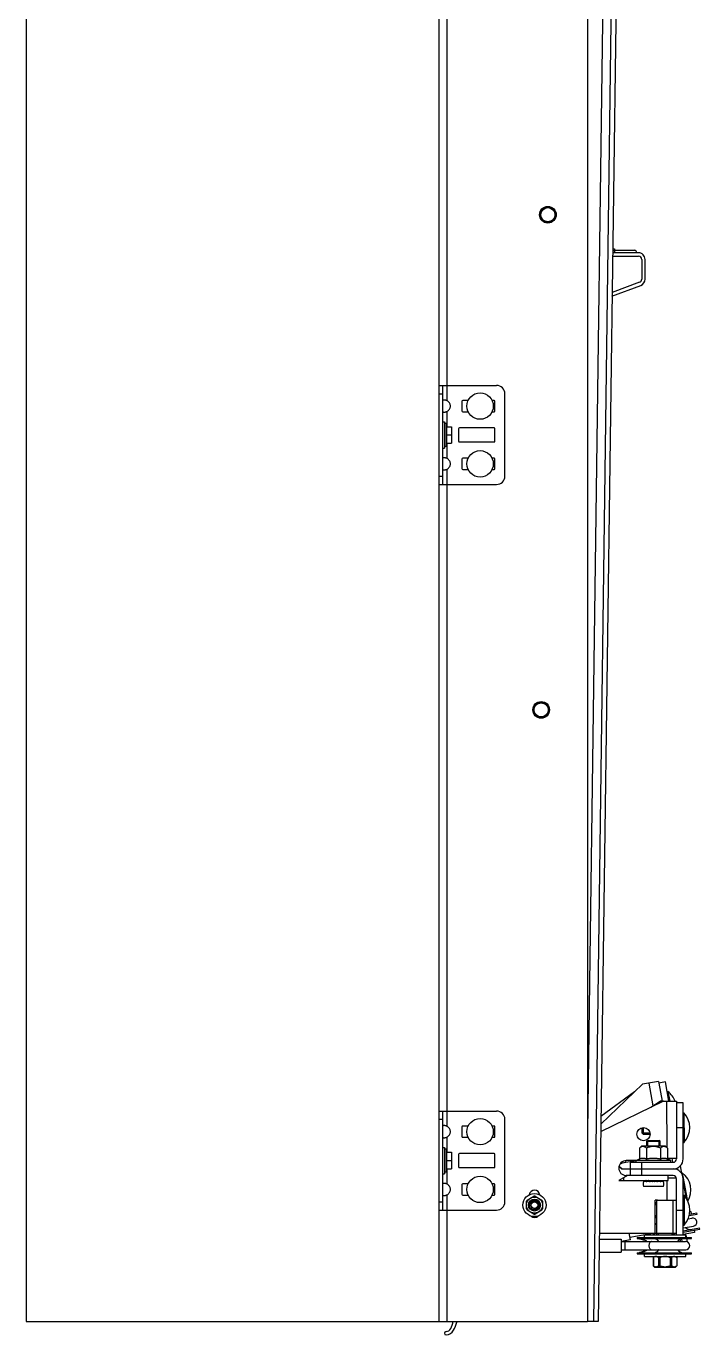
# Model space of a CAD drawing. Header units: millimetres. Extents: x 21899 to 38731, y -5425 to 3612.
# Drawn here: x 34948 to 35356, y -5415 to -4622 of the extents above; entities that cross this region are included whole.
import ezdxf

# ---------------------------------------------------------------- set-up
doc = ezdxf.new("R2010")
doc.units = ezdxf.units.MM

msp = doc.modelspace()

# ---------------------------------------------------------------- linework, layer by layer
at = {"color": 7, "linetype": 'Continuous'}
for p, q in [((35198.2, -2470.56), (35198.2, -5406.72)), ((34948.2, -2828.14), (34948.2, -5406.72)), ((35198.2, -2828.14), (35198.2, -5406.72)), ((35323.7, -3261.92), (35294.7, -5406.72)), ((35288.2, -3299.72), (35288.2, -5406.72)), ((35304.65, -4756.78), (35304.65, -4757.98)), ((35303.42, -4761.28), (35319.15, -4761.28)), ((35319.15, -4759.28), (35303.45, -4759.28)), ((35303.47, -4757.98), (35304.65, -4757.98)), ((35304.65, -4758.08), (35303.47, -4758.08)), ((35304.65, -4757.78), (35316.65, -4757.78)), ((35304.65, -4758.08), (35304.65, -4759.28)), ((35321.15, -4763.28), (35321.15, -4775.28)), ((35323.15, -4775.27), (35323.15, -4763.27)), ((35303.1, -4785.5), (35320.54, -4779.03)), ((35319.85, -4777.15), (35303.13, -4783.36)), ((35198.2, -4839.64), (35233.2, -4839.64)), ((35200.7, -4899.64), (35200.7, -4839.64)), ((35212.2, -4849.24), (35212.2, -4855.04)), ((35215.97, -4848.74), (35212.7, -4848.74)), ((35231.7, -4848.74), (35230.44, -4848.74)), ((35232.2, -4855.04), (35232.2, -4849.24)), ((35238.2, -4894.64), (35238.2, -4844.64)), ((35212.7, -4855.54), (35215.97, -4855.54)), ((35230.44, -4855.54), (35231.7, -4855.54)), ((35200.7, -4861.64), (35201.7, -4861.64)), ((35201.7, -4861.64), (35201.7, -4877.64)), ((35201.8, -4866.64), (35201.7, -4866.64)), ((35202.8, -4862.64), (35201.8, -4862.64)), ((35201.8, -4876.64), (35201.8, -4862.64)), ((35203.09, -4864.64), (35202.8, -4862.64)), ((35202.8, -4876.64), (35202.8, -4862.64)), ((35202.98, -4864.64), (35205.8, -4864.64)), ((35205.8, -4864.64), (35205.8, -4874.64)), ((35210.2, -4865.89), (35210.2, -4873.39)), ((35231.7, -4865.39), (35210.7, -4865.39)), ((35232.2, -4873.39), (35232.2, -4865.89)), ((35201.8, -4872.64), (35201.7, -4872.64)), ((35203.09, -4874.64), (35202.8, -4876.64)), ((35202.98, -4869.64), (35205.8, -4869.64)), ((35202.98, -4874.64), (35205.8, -4874.64)), ((35210.7, -4873.89), (35231.7, -4873.89)), ((35200.7, -4877.64), (35201.7, -4877.64)), ((35202.8, -4876.64), (35201.8, -4876.64)), ((35212.2, -4884.24), (35212.2, -4890.04)), ((35215.97, -4883.74), (35212.7, -4883.74)), ((35212.7, -4890.54), (35215.97, -4890.54)), ((35231.7, -4883.74), (35230.44, -4883.74)), ((35230.44, -4890.54), (35231.7, -4890.54)), ((35232.2, -4890.04), (35232.2, -4884.24)), ((35198.2, -4899.64), (35233.2, -4899.64)), ((35335.49, -5261.56), (35331.56, -5262.26)), ((35331.56, -5262.26), (35333.5, -5273.27)), ((35337.56, -5273.27), (35335.49, -5261.56)), ((35316.75, -5267.59), (35296.38, -5282.43)), ((35336.54, -5267.47), (35337.03, -5267.39)), ((35337.03, -5267.39), (35338.07, -5273.27)), ((35198.2, -5279.22), (35233.2, -5279.22)), ((35200.7, -5339.22), (35200.7, -5279.22)), ((35326.72, -5276.95), (35332.23, -5273.27)), ((35334.23, -5273.27), (35332.23, -5273.27)), ((35346.23, -5274.27), (35342.23, -5274.27)), ((35346.24, -5308.27), (35346.23, -5274.27)), ((35238.2, -5334.22), (35238.2, -5284.22)), ((35346.23, -5280.27), (35346.73, -5280.27)), ((35346.73, -5280.27), (35346.74, -5298.27)), ((35212.2, -5288.82), (35212.2, -5294.62)), ((35215.97, -5288.32), (35212.7, -5288.32)), ((35212.7, -5295.12), (35215.97, -5295.12)), ((35231.7, -5288.32), (35230.44, -5288.32)), ((35230.44, -5295.12), (35231.7, -5295.12)), ((35232.2, -5294.62), (35232.2, -5288.82)), ((35321.23, -5289.41), (35321.24, -5292.48)), ((35321.24, -5292.48), (35322.04, -5293.27)), ((35322.03, -5289.3), (35322.04, -5293.27)), ((35322.04, -5293.27), (35326.24, -5293.27)), ((35342.23, -5289.27), (35346.23, -5289.27)), ((35342.23, -5289.27), (35342.24, -5308.27)), ((35200.7, -5301.22), (35201.7, -5301.22)), ((35201.7, -5301.22), (35201.7, -5317.22)), ((35202.8, -5302.22), (35201.8, -5302.22)), ((35201.8, -5316.22), (35201.8, -5302.22)), ((35203.09, -5304.22), (35202.8, -5302.22)), ((35202.8, -5316.22), (35202.8, -5302.22)), ((35321.24, -5300.28), (35319.74, -5301.78)), ((35319.74, -5301.78), (35319.74, -5308.25)), ((35321.24, -5300.28), (35335.24, -5300.27)), ((35323.99, -5301.77), (35323.99, -5308.25)), ((35324.24, -5297.47), (35324.74, -5296.97)), ((35324.24, -5297.47), (35332.24, -5297.47)), ((35324.24, -5300.27), (35324.24, -5297.47)), ((35324.74, -5296.97), (35331.74, -5296.97)), ((35332.24, -5297.47), (35331.74, -5296.97)), ((35332.24, -5300.27), (35332.24, -5297.47)), ((35332.49, -5301.77), (35332.49, -5308.25)), ((35335.24, -5300.27), (35336.74, -5301.77)), ((35336.74, -5301.77), (35336.74, -5308.25)), ((35346.24, -5298.27), (35346.74, -5298.27)), ((35201.8, -5306.22), (35201.7, -5306.22)), ((35202.98, -5304.22), (35205.8, -5304.22)), ((35202.98, -5309.22), (35205.8, -5309.22)), ((35205.8, -5304.22), (35205.8, -5314.22)), ((35210.2, -5305.47), (35210.2, -5312.97)), ((35231.7, -5304.97), (35210.7, -5304.97)), ((35232.2, -5312.97), (35232.2, -5305.47)), ((35308.44, -5310.77), (35311.59, -5310.21)), ((35311.63, -5310.46), (35311.43, -5309.31)), ((35314.24, -5310.28), (35340.24, -5310.27)), ((35314.24, -5318.28), (35314.24, -5310.28)), ((35317.74, -5309.28), (35319.74, -5308.25)), ((35338.74, -5309.27), (35317.74, -5309.28)), ((35317.74, -5310.28), (35317.74, -5309.28)), ((35321.24, -5318.28), (35321.24, -5310.28)), ((35338.74, -5309.27), (35336.74, -5308.25)), ((35338.74, -5310.27), (35338.74, -5309.27)), ((35340.03, -5310.27), (35339.59, -5307.77)), ((35200.7, -5317.22), (35201.7, -5317.22)), ((35201.8, -5312.22), (35201.7, -5312.22)), ((35202.8, -5316.22), (35201.8, -5316.22)), ((35203.09, -5314.22), (35202.8, -5316.22)), ((35202.98, -5314.22), (35205.8, -5314.22)), ((35210.7, -5313.47), (35231.7, -5313.47)), ((35312.44, -5318.28), (35307.24, -5321.28)), ((35307.39, -5312.74), (35308.91, -5314.28)), ((35308.91, -5314.28), (35340.24, -5314.27)), ((35310.24, -5321.28), (35310.24, -5319.54)), ((35340.24, -5318.27), (35312.44, -5318.28)), ((35337.24, -5321.27), (35337.24, -5318.27)), ((35341.71, -5319.77), (35341.53, -5318.76)), ((35344.49, -5312.51), (35345.29, -5317.05)), ((35345.23, -5316.71), (35345.72, -5316.62)), ((35345.72, -5316.62), (35348.58, -5332.85)), ((35212.2, -5323.82), (35212.2, -5329.62)), ((35215.97, -5323.32), (35212.7, -5323.32)), ((35231.7, -5323.32), (35230.44, -5323.32)), ((35232.2, -5329.62), (35232.2, -5323.82)), ((35307.24, -5321.28), (35337.24, -5321.27)), ((35334.31, -5321.97), (35322.17, -5321.97)), ((35334.31, -5324.97), (35322.17, -5324.97)), ((35323.65, -5321.27), (35322.65, -5321.77)), ((35323.82, -5321.27), (35322.86, -5321.77)), ((35324.93, -5321.27), (35324.21, -5321.77)), ((35325.67, -5321.27), (35325.11, -5321.77)), ((35327.76, -5321.27), (35327.65, -5321.77)), ((35328.72, -5321.27), (35328.83, -5321.77)), ((35330.81, -5321.27), (35331.37, -5321.77)), ((35331.55, -5321.27), (35332.27, -5321.77)), ((35332.66, -5321.27), (35333.62, -5321.77)), ((35332.83, -5321.27), (35333.83, -5321.77)), ((35342.24, -5339.27), (35342.24, -5320.27)), ((35346.25, -5354.27), (35346.24, -5320.27)), ((35346.24, -5322.45), (35347.87, -5331.71)), ((35212.7, -5330.12), (35215.97, -5330.12)), ((35230.44, -5330.12), (35231.7, -5330.12)), ((35251.24, -5338.56), (35251.24, -5333.82)), ((35251.64, -5333.13), (35255.74, -5330.76)), ((35256.55, -5330.76), (35260.65, -5333.13)), ((35261.06, -5333.82), (35261.06, -5338.56)), ((35329.74, -5335.02), (35330.24, -5335.02)), ((35330.25, -5354.27), (35330.24, -5333.27)), ((35330.67, -5333.27), (35340.21, -5333.27)), ((35340.25, -5354.27), (35340.24, -5333.27)), ((35346.24, -5330.27), (35346.74, -5330.27)), ((35346.74, -5330.27), (35346.74, -5348.27)), ((35198.2, -5339.22), (35233.2, -5339.22)), ((35255.74, -5341.63), (35251.64, -5339.26)), ((35260.65, -5339.26), (35256.55, -5341.63)), ((35329.74, -5343.52), (35330.24, -5343.52)), ((35342.24, -5339.27), (35346.24, -5339.27)), ((35349.83, -5342.55), (35354.72, -5341.69)), ((35349.98, -5341.77), (35354.59, -5340.95)), ((35350.88, -5340.09), (35350.19, -5340.21)), ((35350.88, -5340.09), (35351.14, -5341.56)), ((35354.72, -5341.69), (35354.59, -5340.95)), ((35329.24, -5347.27), (35329.74, -5347.77)), ((35329.74, -5347.77), (35330.24, -5347.77)), ((35346.24, -5348.27), (35346.74, -5348.27)), ((35346.24, -5350.04), (35352.44, -5348.95)), ((35346.24, -5351.82), (35356.2, -5350.06)), ((35346.25, -5352.58), (35356.33, -5350.8)), ((35349.18, -5344.45), (35351.57, -5344.03)), ((35352.88, -5351.41), (35353.14, -5352.89)), ((35356.33, -5350.8), (35356.2, -5350.06)), ((35295.37, -5356.78), (35308.71, -5356.78)), ((35308.71, -5356.78), (35308.71, -5364.78)), ((35314.27, -5357.21), (35308.71, -5358.19)), ((35308.71, -5358.28), (35347.74, -5358.27)), ((35314.27, -5357.21), (35313.58, -5353.28)), ((35314.01, -5355.73), (35327.93, -5353.27)), ((35318.34, -5355.78), (35351.25, -5355.77)), ((35318.34, -5355.78), (35318.34, -5356.53)), ((35318.34, -5356.53), (35351.25, -5356.52)), ((35322.75, -5354.27), (35347.75, -5354.27)), ((35322.75, -5355.77), (35322.75, -5354.27)), ((35329.25, -5353.27), (35342.25, -5353.27)), ((35340.25, -5353.64), (35342.25, -5353.29)), ((35342.25, -5354.27), (35342.25, -5353.27)), ((35344.3, -5357), (35344.53, -5358.27)), ((35345.17, -5356.66), (35345.45, -5358.27)), ((35353.14, -5352.89), (35346.25, -5354.1)), ((35347.07, -5353.96), (35347.52, -5354.27)), ((35347.75, -5355.77), (35347.75, -5354.27)), ((35347.75, -5354.43), (35347.95, -5354.57)), ((35347.93, -5354.58), (35347.95, -5354.57)), ((35347.93, -5354.58), (35348.14, -5355.77)), ((35347.95, -5354.57), (35348.16, -5355.77)), ((35348.27, -5356.52), (35348.61, -5358.45)), ((35348.29, -5356.52), (35348.63, -5358.45)), ((35351.25, -5356.52), (35351.25, -5355.77)), ((35295.26, -5364.78), (35308.71, -5364.78)), ((35308.71, -5363.28), (35347.74, -5363.27)), ((35318.34, -5365.03), (35351.25, -5365.02)), ((35318.34, -5365.03), (35318.34, -5365.78)), ((35318.34, -5365.78), (35351.25, -5365.77)), ((35322.75, -5367.27), (35322.75, -5365.77)), ((35322.75, -5367.27), (35347.75, -5367.27)), ((35328.91, -5367.27), (35328.15, -5368.03)), ((35341.59, -5367.27), (35342.35, -5368.03)), ((35347.75, -5367.27), (35347.75, -5365.77)), ((35351.25, -5365.77), (35351.25, -5365.02)), ((35328.15, -5368.03), (35328.17, -5368.03)), ((35328.15, -5368.03), (35328.15, -5373.01)), ((35328.15, -5373.01), (35328.91, -5373.77)), ((35328.15, -5373.01), (35328.17, -5373.01)), ((35328.17, -5368.03), (35328.17, -5373.01)), ((35328.91, -5373.77), (35341.59, -5373.77)), ((35331.25, -5368.03), (35332.16, -5368.03)), ((35331.25, -5368.03), (35331.25, -5373.01)), ((35331.25, -5373.01), (35332.16, -5373.01)), ((35332.16, -5368.03), (35332.16, -5373.01)), ((35338.33, -5368.03), (35339.24, -5368.03)), ((35338.33, -5368.03), (35338.33, -5373.01)), ((35338.33, -5373.01), (35339.24, -5373.01)), ((35339.24, -5368.03), (35339.24, -5373.01)), ((35342.35, -5373.01), (35341.59, -5373.77)), ((35342.33, -5368.03), (35342.35, -5368.03)), ((35342.33, -5368.03), (35342.33, -5373.01)), ((35342.33, -5373.01), (35342.35, -5373.01)), ((35342.35, -5368.03), (35342.35, -5373.01)), ((34948.2, -5406.72), (35288.2, -5406.72)), ((34948.2, -5406.72), (35288.2, -5406.72)), ((35294.7, -5406.72), (35288.2, -5406.63))]:
    msp.add_line(p, q, dxfattribs=at)
at = {"color": 9, "linetype": 'Continuous'}
for p, q in [((35315.64, -3261.81), (35288.2, -5291.19)), ((35320.84, -3261.88), (35291.84, -5406.68)), ((35203.2, -4848.84), (35203.2, -4450.85)), ((35198.2, -4844.64), (35200.7, -4844.64)), ((35203.2, -4864.64), (35203.2, -4855.44)), ((35203.2, -4883.84), (35203.2, -4874.64)), ((35203.2, -5288.42), (35203.2, -4890.44)), ((35198.2, -4894.64), (35200.7, -4894.64)), ((35325.47, -5262.32), (35327.91, -5276.15)), ((35336.23, -5273.27), (35336.24, -5301.27)), ((35198.2, -5284.22), (35200.7, -5284.22)), ((35203.2, -5304.22), (35203.2, -5295.02)), ((35203.2, -5323.42), (35203.2, -5314.22)), ((35324.21, -5321.77), (35322.86, -5321.77)), ((35324.21, -5321.27), (35324.21, -5321.77)), ((35324.45, -5321.27), (35324.45, -5321.61)), ((35327.65, -5321.77), (35325.11, -5321.77)), ((35325.89, -5321.27), (35325.89, -5321.77)), ((35326.16, -5321.27), (35326.16, -5321.77)), ((35327.63, -5321.27), (35327.63, -5321.77)), ((35331.37, -5321.77), (35328.83, -5321.77)), ((35328.85, -5321.27), (35328.85, -5321.77)), ((35330.32, -5321.27), (35330.32, -5321.77)), ((35330.59, -5321.27), (35330.59, -5321.77)), ((35332.03, -5321.27), (35332.03, -5321.61)), ((35332.27, -5321.27), (35332.27, -5321.77)), ((35333.62, -5321.77), (35332.27, -5321.77)), ((35336.24, -5321.27), (35336.24, -5333.27)), ((35198.2, -5334.22), (35200.7, -5334.22)), ((35203.2, -5406.72), (35203.2, -5330.02)), ((35310.87, -5358.28), (35310.87, -5363.28)), ((35320.19, -5355.78), (35320.19, -5356.53)), ((35326.66, -5355.77), (35326.66, -5356.52)), ((35320.19, -5365.03), (35320.19, -5365.78)), ((35326.66, -5365.02), (35326.66, -5365.77))]:
    msp.add_line(p, q, dxfattribs=at)
at = {"color": 3, "linetype": 'Continuous'}
for p, q in [((35303.48, -4756.78), (35304.65, -4756.78)), ((35296.31, -5287.11), (35321.53, -5263.01)), ((35331.38, -5261.27), (35321.53, -5263.01)), ((35331.38, -5261.27), (35331.56, -5262.26)), ((35334.23, -5273.27), (35296.25, -5291.86)), ((35334.23, -5273.27), (35342.23, -5273.27)), ((35342.23, -5273.27), (35342.23, -5289.27)), ((35317.76, -5309.37), (35309.17, -5310.89)), ((35317.74, -5309.28), (35311.74, -5309.28)), ((35336.74, -5307.77), (35342.24, -5307.77)), ((35307.45, -5312.52), (35309.24, -5314.28)), ((35312.44, -5318.28), (35311.74, -5318.28)), ((35337.24, -5319.77), (35342.17, -5319.77)), ((35330.67, -5333.27), (35329.24, -5333.27)), ((35329.25, -5353.27), (35329.24, -5333.27)), ((35340.21, -5333.27), (35342.24, -5333.27)), ((35342.25, -5353.27), (35342.24, -5339.27)), ((35295.42, -5353.28), (35329.25, -5353.27))]:
    msp.add_line(p, q, dxfattribs=at)
at = {"color": 2, "linetype": 'Continuous'}
for p, q in [((35321.24, -5292.48), (35326.13, -5292.47)), ((35324.74, -5300.27), (35324.74, -5296.97)), ((35331.74, -5300.27), (35331.74, -5296.97)), ((35331.12, -5353.27), (35331.12, -5354.27)), ((35339.37, -5353.27), (35339.37, -5354.27))]:
    msp.add_line(p, q, dxfattribs=at)
at = {"color": 7, "linetype": 'Continuous'}
for centre, radius in [((35264.26, -4736.19), 5.04), ((35264.26, -4736.19), 4.48), ((35223.2, -4852.14), 8), ((35223.2, -4887.14), 8), ((35260.2, -5036.19), 5.04), ((35260.2, -5036.19), 4.48), ((35223.2, -5291.72), 8), ((35223.2, -5326.72), 8), ((35256.15, -5336.19), 7), ((35256.15, -5336.19), 4.88), ((35256.15, -5336.19), 3.6), ((35256.15, -5336.19), 3), ((35256.15, -5336.19), 2)]:
    msp.add_circle(centre, radius, dxfattribs=at)
at = {"color": 9, "linetype": 'Continuous'}
for centre, radius in [((35264.26, -4736.19), 5), ((35264.26, -4736.19), 4.28), ((35260.2, -5036.19), 5), ((35260.2, -5036.19), 4.28)]:
    msp.add_circle(centre, radius, dxfattribs=at)
at = {"color": 3, "linetype": 'Continuous'}
msp.add_circle((35322.24, -5293.27), 4, dxfattribs=at)
at = {"color": 7, "linetype": 'Continuous'}
for centre, radius, start, end in [((35316.65, -4759.28), 1.5, 0.00922, 90.00922), ((35319.15, -4763.28), 4, 0.00922, 90.00922), ((35319.15, -4763.28), 2, 0.00922, 90.00922), ((35319.15, -4775.28), 2, 290.35803, 0.00922), ((35319.15, -4775.28), 4, 290.35803, 0.00922), ((35233.2, -4844.64), 5, 0, 90), ((35212.7, -4849.24), 0.5, 90, 180), ((35231.7, -4849.24), 0.5, 0, 90), ((35212.7, -4855.04), 0.5, 180, 270), ((35231.7, -4855.04), 0.5, 270, 0), ((35210.7, -4865.89), 0.5, 90, 180), ((35231.7, -4865.89), 0.5, 0, 90), ((35210.7, -4873.39), 0.5, 180, 270), ((35231.7, -4873.39), 0.5, 270, 0), ((35212.7, -4884.24), 0.5, 90, 180), ((35212.7, -4890.04), 0.5, 180, 270), ((35231.7, -4884.24), 0.5, 0, 90), ((35231.7, -4890.04), 0.5, 270, 0), ((35233.2, -4894.64), 5, 270, 0), ((35328.92, -5277.96), 13.32, 20.62626, 52.51023), ((35233.2, -5284.22), 5, 0, 90), ((35336.91, -5289.27), 13.32, 317.50821, 42.51023), ((35212.7, -5288.82), 0.5, 90, 180), ((35212.7, -5294.62), 0.5, 180, 270), ((35231.7, -5288.82), 0.5, 0, 90), ((35231.7, -5294.62), 0.5, 270, 0), ((35210.7, -5305.47), 0.5, 90, 180), ((35231.7, -5305.47), 0.5, 0, 90), ((35340.24, -5308.27), 2, 270.00922, 0.00922), ((35340.24, -5308.27), 6, 270.00922, 0.00922), ((35210.7, -5312.97), 0.5, 180, 270), ((35231.7, -5312.97), 0.5, 270, 0), ((35340.24, -5320.27), 6, 0.00922, 90.00922), ((35340.24, -5320.27), 2, 0.00922, 90.00922), ((35337.61, -5327.19), 13.32, 329.66466, 52.51023), ((35212.7, -5323.82), 0.5, 90, 180), ((35231.7, -5323.82), 0.5, 0, 90), ((35256.2, -5330.47), 3.25, 8.68172, 170.1939), ((35328.24, -5323.47), 6.25, 166.12268, 193.89576), ((35328.24, -5323.47), 6.25, 346.12268, 13.89576), ((35212.7, -5329.62), 0.5, 180, 270), ((35231.7, -5329.62), 0.5, 270, 0), ((35233.2, -5334.22), 5, 270, 0), ((35256.15, -5336.19), 5.45, 145.7542, 154.2458), ((35256.15, -5336.19), 5.45, 85.7542, 94.2458), ((35256.15, -5336.19), 5.45, 25.7542, 34.2458), ((35336.92, -5339.27), 13.32, 317.50821, 42.51023), ((35256.15, -5336.19), 5.45, 205.7542, 214.2458), ((35256.2, -5340.47), 3.25, 228.57643, 313.30523), ((35256.15, -5336.19), 5.45, 265.7542, 274.2458), ((35256.15, -5336.19), 5.45, 325.7542, 334.2458), ((35350.54, -5346.75), 4.25, 226.04217, 280.00922), ((35352.01, -5346.49), 2.5, 280.00922, 100.00922), ((35346.25, -5360.77), 4.25, 90.00922, 143.97627), ((35347.75, -5360.77), 2.5, 270.00922, 90.00922), ((35346.25, -5360.77), 4.25, 216.04217, 270.00922), ((35168.65, -5395.21), 40, 336.77776, 343.2495), ((35202.65, -5413.79), 1, 90.00922, 270.00922), ((35202.65, -5409.79), 3, 270.00922, 336.77776), ((35202.65, -5409.79), 5, 270.00922, 333.12117), ((35169.65, -5393.07), 42, 333.12117, 340.38984)]:
    msp.add_arc(centre, radius, start, end, dxfattribs=at)
at = {"color": 3, "linetype": 'Continuous'}
for centre, start, end in [((35311.74, -5313.78), 90.00922, 270.00922), ((35308.39, -5306.46), 268.71385, 280.00922)]:
    msp.add_arc(centre, 4.5, start, end, dxfattribs=at)
at = {"color": 2, "linetype": 'Continuous'}
msp.add_arc((35256.15, -5336.19), 2.4, 255, 195, dxfattribs=at)
at = {"color": 7, "linetype": 'Continuous'}
for points, start_tangent, end_tangent in [([(35200.7, -4848.84), (35200.75, -4848.58), (35200.88, -4848.41), (35201.11, -4848.32), (35201.43, -4848.29), (35201.83, -4848.32), (35202.27, -4848.41), (35202.74, -4848.58), (35203.2, -4848.84)], (0, 0.292219), (0.244331, -0.160294)), ([(35203.2, -4855.44), (35204.04, -4854.76), (35204.64, -4854.03), (35205.03, -4853.28), (35205.21, -4852.52), (35205.21, -4851.75), (35205.03, -4850.99), (35204.64, -4850.24), (35204.04, -4849.51), (35203.2, -4848.84)], (0.674512, 0.442515), (-0.674512, 0.442515)), ([(35203.2, -4855.44), (35202.74, -4855.69), (35202.27, -4855.86), (35201.83, -4855.96), (35201.43, -4855.99), (35201.11, -4855.96), (35200.88, -4855.86), (35200.75, -4855.69), (35200.7, -4855.44)], (-0.244331, -0.160294), (0, 0.292219)), ([(35201.7, -4865.8), (35201.8, -4865.81)], (0.009976, -0.001088), (0.009935, -0.001419)), ([(35202.98, -4869.64), (35202.98, -4869.56), (35202.99, -4869.48), (35203, -4869.4), (35203, -4869.32), (35203.01, -4869.24), (35203.01, -4869.16), (35203.02, -4869.08), (35203.02, -4869), (35203.03, -4868.93), (35203.03, -4868.85), (35203.04, -4868.77), (35203.04, -4868.69), (35203.05, -4868.62), (35203.05, -4868.54), (35203.05, -4868.46), (35203.06, -4868.38), (35203.06, -4868.31), (35203.07, -4868.23), (35203.07, -4868.15), (35203.07, -4868.07), (35203.07, -4868), (35203.08, -4867.92), (35203.08, -4867.84), (35203.08, -4867.76), (35203.08, -4867.68), (35203.08, -4867.61), (35203.08, -4867.53), (35203.09, -4867.45), (35203.09, -4867.37), (35203.09, -4867.29), (35203.09, -4867.21), (35203.09, -4867.14), (35203.09, -4867.06), (35203.09, -4866.98), (35203.09, -4866.9), (35203.09, -4866.82), (35203.08, -4866.75), (35203.08, -4866.67), (35203.08, -4866.59), (35203.08, -4866.51), (35203.08, -4866.43), (35203.08, -4866.36), (35203.07, -4866.28), (35203.07, -4866.2), (35203.07, -4866.12), (35203.07, -4866.05), (35203.06, -4865.97), (35203.06, -4865.89), (35203.05, -4865.81), (35203.05, -4865.74), (35203.05, -4865.66), (35203.04, -4865.58), (35203.04, -4865.5), (35203.03, -4865.43), (35203.03, -4865.35), (35203.02, -4865.27), (35203.02, -4865.19), (35203.01, -4865.11), (35203.01, -4865.03), (35203, -4864.96), (35203, -4864.88), (35202.99, -4864.8), (35202.98, -4864.72), (35202.98, -4864.64)], (0.041152, 0.498938), (-0.041152, 0.498938)), ([(35201.8, -4873.46), (35201.7, -4873.47)], (-0.009935, -0.001419), (-0.009976, -0.001088)), ([(35202.98, -4874.64), (35202.98, -4874.56), (35202.99, -4874.48), (35203, -4874.4), (35203, -4874.32), (35203.01, -4874.24), (35203.01, -4874.16), (35203.02, -4874.08), (35203.02, -4874), (35203.03, -4873.93), (35203.03, -4873.85), (35203.04, -4873.77), (35203.04, -4873.69), (35203.05, -4873.62), (35203.05, -4873.54), (35203.05, -4873.46), (35203.06, -4873.38), (35203.06, -4873.31), (35203.07, -4873.23), (35203.07, -4873.15), (35203.07, -4873.07), (35203.07, -4873), (35203.08, -4872.92), (35203.08, -4872.84), (35203.08, -4872.76), (35203.08, -4872.68), (35203.08, -4872.61), (35203.08, -4872.53), (35203.09, -4872.45), (35203.09, -4872.37), (35203.09, -4872.29), (35203.09, -4872.21), (35203.09, -4872.14), (35203.09, -4872.06), (35203.09, -4871.98), (35203.09, -4871.9), (35203.09, -4871.82), (35203.08, -4871.75), (35203.08, -4871.67), (35203.08, -4871.59), (35203.08, -4871.51), (35203.08, -4871.43), (35203.08, -4871.36), (35203.07, -4871.28), (35203.07, -4871.2), (35203.07, -4871.12), (35203.07, -4871.05), (35203.06, -4870.97), (35203.06, -4870.89), (35203.05, -4870.81), (35203.05, -4870.74), (35203.05, -4870.66), (35203.04, -4870.58), (35203.04, -4870.5), (35203.03, -4870.43), (35203.03, -4870.35), (35203.02, -4870.27), (35203.02, -4870.19), (35203.01, -4870.11), (35203.01, -4870.03), (35203, -4869.96), (35203, -4869.88), (35202.99, -4869.8), (35202.98, -4869.72), (35202.98, -4869.64)], (0.041152, 0.498938), (-0.041152, 0.498938)), ([(35200.7, -4883.84), (35200.75, -4883.58), (35200.88, -4883.41), (35201.11, -4883.32), (35201.43, -4883.29), (35201.83, -4883.32), (35202.27, -4883.41), (35202.74, -4883.58), (35203.2, -4883.84)], (0, 0.292219), (0.244331, -0.160294)), ([(35203.2, -4890.44), (35202.74, -4890.69), (35202.27, -4890.86), (35201.83, -4890.96), (35201.43, -4890.99), (35201.11, -4890.96), (35200.88, -4890.86), (35200.75, -4890.69), (35200.7, -4890.44)], (-0.244331, -0.160294), (0, 0.292219)), ([(35203.2, -4890.44), (35204.04, -4889.76), (35204.64, -4889.03), (35205.03, -4888.28), (35205.21, -4887.52), (35205.21, -4886.75), (35205.03, -4885.99), (35204.64, -4885.24), (35204.04, -4884.51), (35203.2, -4883.84)], (0.674512, 0.442515), (-0.674512, 0.442515)), ([(35200.7, -5288.42), (35200.75, -5288.17), (35200.88, -5288), (35201.11, -5287.9), (35201.43, -5287.87), (35201.83, -5287.9), (35202.27, -5288), (35202.74, -5288.17), (35203.2, -5288.42)], (0, 0.292219), (0.244331, -0.160294)), ([(35203.2, -5295.02), (35202.74, -5295.27), (35202.27, -5295.44), (35201.83, -5295.54), (35201.43, -5295.57), (35201.11, -5295.54), (35200.88, -5295.44), (35200.75, -5295.27), (35200.7, -5295.02)], (-0.244331, -0.160294), (0, 0.292219)), ([(35203.2, -5295.02), (35204.04, -5294.34), (35204.64, -5293.62), (35205.03, -5292.86), (35205.21, -5292.1), (35205.21, -5291.34), (35205.03, -5290.58), (35204.64, -5289.82), (35204.04, -5289.1), (35203.2, -5288.42)], (0.674512, 0.442515), (-0.674512, 0.442515)), ([(35323.99, -5301.77), (35323.52, -5301.35), (35323.09, -5301.03), (35322.67, -5300.81), (35322.26, -5300.68), (35321.86, -5300.64), (35321.46, -5300.68), (35321.05, -5300.81), (35320.64, -5301.03), (35320.2, -5301.35), (35319.74, -5301.78)], (-0.349577, 0.349464), (-0.349464, -0.349577)), ([(35332.49, -5301.77), (35331.55, -5301.35), (35330.69, -5301.03), (35329.85, -5300.81), (35329.04, -5300.68), (35328.24, -5300.64), (35327.43, -5300.68), (35326.62, -5300.81), (35325.79, -5301.03), (35324.92, -5301.35), (35323.99, -5301.77)], (-0.794155, 0.396918), (-0.794028, -0.397174)), ([(35336.74, -5301.77), (35336.27, -5301.35), (35335.84, -5301.03), (35335.42, -5300.81), (35335.01, -5300.68), (35334.61, -5300.63), (35334.21, -5300.68), (35333.8, -5300.81), (35333.39, -5301.03), (35332.95, -5301.35), (35332.49, -5301.77)], (-0.349576, 0.349464), (-0.349464, -0.349576)), ([(35201.7, -5305.38), (35201.8, -5305.4)], (0.009976, -0.001088), (0.009935, -0.001419)), ([(35202.98, -5309.22), (35202.98, -5309.14), (35202.99, -5309.06), (35203, -5308.98), (35203, -5308.9), (35203.01, -5308.82), (35203.01, -5308.74), (35203.02, -5308.67), (35203.02, -5308.59), (35203.03, -5308.51), (35203.03, -5308.43), (35203.04, -5308.35), (35203.04, -5308.28), (35203.05, -5308.2), (35203.05, -5308.12), (35203.05, -5308.04), (35203.06, -5307.97), (35203.06, -5307.89), (35203.07, -5307.81), (35203.07, -5307.73), (35203.07, -5307.66), (35203.07, -5307.58), (35203.08, -5307.5), (35203.08, -5307.42), (35203.08, -5307.35), (35203.08, -5307.27), (35203.08, -5307.19), (35203.08, -5307.11), (35203.09, -5307.03), (35203.09, -5306.95), (35203.09, -5306.88), (35203.09, -5306.8), (35203.09, -5306.72), (35203.09, -5306.64), (35203.09, -5306.56), (35203.09, -5306.49), (35203.09, -5306.41), (35203.08, -5306.33), (35203.08, -5306.25), (35203.08, -5306.17), (35203.08, -5306.09), (35203.08, -5306.02), (35203.08, -5305.94), (35203.07, -5305.86), (35203.07, -5305.78), (35203.07, -5305.71), (35203.07, -5305.63), (35203.06, -5305.55), (35203.06, -5305.47), (35203.05, -5305.4), (35203.05, -5305.32), (35203.05, -5305.24), (35203.04, -5305.16), (35203.04, -5305.09), (35203.03, -5305.01), (35203.03, -5304.93), (35203.02, -5304.85), (35203.02, -5304.77), (35203.01, -5304.7), (35203.01, -5304.62), (35203, -5304.54), (35203, -5304.46), (35202.99, -5304.38), (35202.98, -5304.3), (35202.98, -5304.22)], (0.041152, 0.498938), (-0.041152, 0.498938)), ([(35202.98, -5314.22), (35202.98, -5314.14), (35202.99, -5314.06), (35203, -5313.98), (35203, -5313.9), (35203.01, -5313.82), (35203.01, -5313.74), (35203.02, -5313.67), (35203.02, -5313.59), (35203.03, -5313.51), (35203.03, -5313.43), (35203.04, -5313.35), (35203.04, -5313.28), (35203.05, -5313.2), (35203.05, -5313.12), (35203.05, -5313.04), (35203.06, -5312.97), (35203.06, -5312.89), (35203.07, -5312.81), (35203.07, -5312.73), (35203.07, -5312.66), (35203.07, -5312.58), (35203.08, -5312.5), (35203.08, -5312.42), (35203.08, -5312.35), (35203.08, -5312.27), (35203.08, -5312.19), (35203.08, -5312.11), (35203.09, -5312.03), (35203.09, -5311.95), (35203.09, -5311.88), (35203.09, -5311.8), (35203.09, -5311.72), (35203.09, -5311.64), (35203.09, -5311.56), (35203.09, -5311.49), (35203.09, -5311.41), (35203.08, -5311.33), (35203.08, -5311.25), (35203.08, -5311.17), (35203.08, -5311.09), (35203.08, -5311.02), (35203.08, -5310.94), (35203.07, -5310.86), (35203.07, -5310.78), (35203.07, -5310.71), (35203.07, -5310.63), (35203.06, -5310.55), (35203.06, -5310.47), (35203.05, -5310.4), (35203.05, -5310.32), (35203.05, -5310.24), (35203.04, -5310.16), (35203.04, -5310.09), (35203.03, -5310.01), (35203.03, -5309.93), (35203.02, -5309.85), (35203.02, -5309.77), (35203.01, -5309.7), (35203.01, -5309.62), (35203, -5309.54), (35203, -5309.46), (35202.99, -5309.38), (35202.98, -5309.3), (35202.98, -5309.22)], (0.041152, 0.498938), (-0.041152, 0.498938)), ([(35319.74, -5308.25), (35320.23, -5308.03), (35320.7, -5307.85), (35321.16, -5307.74), (35321.63, -5307.68), (35322.1, -5307.68), (35322.56, -5307.74), (35323.03, -5307.85), (35323.5, -5308.03), (35323.99, -5308.25)], (0.395933, 0.202446), (0.395998, -0.202319)), ([(35323.99, -5308.25), (35324.87, -5308.04), (35325.72, -5307.88), (35326.56, -5307.77), (35327.4, -5307.69), (35328.24, -5307.67), (35329.08, -5307.69), (35329.91, -5307.77), (35330.75, -5307.88), (35331.6, -5308.04), (35332.49, -5308.25)], (0.833325, 0.213104), (0.833394, -0.212836)), ([(35332.49, -5308.25), (35332.98, -5308.02), (35333.45, -5307.85), (35333.92, -5307.74), (35334.38, -5307.68), (35334.85, -5307.68), (35335.31, -5307.74), (35335.78, -5307.85), (35336.25, -5308.02), (35336.74, -5308.25)], (0.395933, 0.202446), (0.395999, -0.202319)), ([(35201.8, -5313.04), (35201.7, -5313.06)], (-0.009935, -0.001419), (-0.009976, -0.001088)), ([(35200.7, -5323.42), (35200.75, -5323.17), (35200.88, -5323), (35201.11, -5322.9), (35201.43, -5322.87), (35201.83, -5322.9), (35202.27, -5323), (35202.74, -5323.17), (35203.2, -5323.42)], (0, 0.292219), (0.244331, -0.160294)), ([(35203.2, -5330.02), (35204.04, -5329.34), (35204.64, -5328.62), (35205.03, -5327.86), (35205.21, -5327.1), (35205.21, -5326.34), (35205.03, -5325.58), (35204.64, -5324.82), (35204.04, -5324.1), (35203.2, -5323.42)], (0.674512, 0.442515), (-0.674512, 0.442515)), ([(35322.24, -5321.97), (35322.31, -5321.94), (35322.35, -5321.92), (35322.4, -5321.9), (35322.46, -5321.87), (35322.52, -5321.84), (35322.58, -5321.81), (35322.65, -5321.77)], (0.045589, 0.000007), (0.040752, 0.020434)), ([(35322.86, -5321.77), (35322.79, -5321.81), (35322.73, -5321.84), (35322.68, -5321.87), (35322.63, -5321.9), (35322.59, -5321.92), (35322.53, -5321.97)], (-0.034064, -0.017725), (0.0384, 0.000006)), ([(35323.79, -5321.97), (35323.86, -5321.96), (35323.91, -5321.94), (35323.95, -5321.92), (35324, -5321.9), (35324.05, -5321.87), (35324.1, -5321.84), (35324.16, -5321.81), (35324.21, -5321.77)], (0.047269, 0.000008), (0.038809, 0.026985)), ([(35325.11, -5321.77), (35325.07, -5321.81), (35325.04, -5321.84), (35325.01, -5321.9), (35325, -5321.94), (35325.05, -5321.97)], (-0.020206, -0.018073), (0.02711, 0.000004)), ([(35327.41, -5321.97), (35327.45, -5321.97), (35327.49, -5321.96), (35327.56, -5321.92), (35327.61, -5321.87), (35327.65, -5321.77)], (0.033477, 0.000005), (0.006845, 0.032769)), ([(35328.83, -5321.77), (35328.85, -5321.84), (35328.89, -5321.9), (35328.95, -5321.94), (35329.03, -5321.97), (35329.07, -5321.97)], (0.006863, -0.032801), (0.033512, 0.000005)), ([(35331.43, -5321.97), (35331.48, -5321.96), (35331.47, -5321.9), (35331.44, -5321.84), (35331.41, -5321.81), (35331.37, -5321.77)], (0.027263, 0.000004), (-0.020326, 0.018169)), ([(35332.27, -5321.77), (35332.32, -5321.81), (35332.38, -5321.84), (35332.43, -5321.87), (35332.48, -5321.9), (35332.53, -5321.92), (35332.57, -5321.94), (35332.62, -5321.96), (35332.69, -5321.97)], (0.038818, -0.026972), (0.047269, 0.000008)), ([(35333.95, -5321.97), (35333.92, -5321.94), (35333.85, -5321.9), (35333.8, -5321.87), (35333.75, -5321.84), (35333.69, -5321.81), (35333.62, -5321.77)], (0.038469, 0.000006), (-0.034131, 0.017746)), ([(35333.83, -5321.77), (35333.9, -5321.81), (35333.96, -5321.84), (35334.02, -5321.87), (35334.08, -5321.9), (35334.13, -5321.92), (35334.17, -5321.94), (35334.24, -5321.97)], (0.040759, -0.020421), (0.045589, 0.000007)), ([(35203.2, -5330.02), (35202.74, -5330.27), (35202.27, -5330.44), (35201.83, -5330.54), (35201.43, -5330.57), (35201.11, -5330.54), (35200.88, -5330.44), (35200.75, -5330.27), (35200.7, -5330.02)], (-0.244331, -0.160294), (0, 0.292219)), ([(35329.24, -5334.46), (35329.32, -5334.56), (35329.74, -5335.02)], (0.046656, -0.059723), (0.053559, -0.053541)), ([(35329.74, -5335.02), (35329.32, -5335.96), (35329.24, -5336.16)], (-0.055519, -0.111084), (-0.045103, -0.115749)), ([(35329.24, -5342.39), (35329.32, -5342.59), (35329.74, -5343.52)], (0.04514, -0.115734), (0.055555, -0.111066)), ([(35329.74, -5343.52), (35329.32, -5343.99), (35329.24, -5344.09)], (-0.053541, -0.053558), (-0.046636, -0.059737)), ([(35329.24, -5347.21), (35329.32, -5347.31), (35329.74, -5347.77)], (0.046659, -0.059729), (0.053564, -0.053546)), ([(35319.61, -5356.53), (35319.65, -5356.53), (35319.7, -5356.53), (35319.75, -5356.53), (35319.8, -5356.53), (35319.85, -5356.54), (35319.9, -5356.54), (35319.96, -5356.55), (35320.01, -5356.55), (35320.07, -5356.56), (35320.12, -5356.57), (35320.18, -5356.58), (35320.24, -5356.59), (35320.29, -5356.6), (35320.35, -5356.61), (35320.41, -5356.63), (35320.48, -5356.64), (35320.54, -5356.66), (35320.6, -5356.67), (35320.67, -5356.69), (35320.73, -5356.71), (35320.8, -5356.73), (35320.87, -5356.75), (35320.94, -5356.77), (35321.01, -5356.79), (35321.08, -5356.81), (35321.15, -5356.83), (35321.23, -5356.86), (35321.3, -5356.88), (35321.38, -5356.91), (35321.45, -5356.93), (35321.53, -5356.96), (35321.61, -5356.99), (35321.69, -5357.01), (35321.77, -5357.04), (35321.85, -5357.07), (35321.93, -5357.1), (35322.01, -5357.13), (35322.09, -5357.16), (35322.17, -5357.19)], (0.266329, 0.000043), (0.250269, -0.091086)), ([(35322.17, -5357.19), (35322.26, -5357.22)], (0.008161, -0.00297), (0.008164, -0.002964)), ([(35322.26, -5357.22), (35322.34, -5357.25)], (0.008155, -0.002961), (0.008159, -0.00295)), ([(35324.32, -5358.27), (35324.3, -5358.27), (35324.22, -5358.2), (35324.13, -5358.14), (35324.04, -5358.08), (35323.94, -5358.02), (35323.84, -5357.96), (35323.74, -5357.89), (35323.63, -5357.83), (35323.52, -5357.77), (35323.4, -5357.71), (35323.28, -5357.65), (35323.16, -5357.59), (35323.03, -5357.53), (35322.9, -5357.47), (35322.77, -5357.42), (35322.63, -5357.36), (35322.48, -5357.3), (35322.34, -5357.25)], (-0.179917, 0.132846), (-0.21032, 0.076044)), ([(35327.77, -5354.27), (35327.86, -5354.22), (35327.99, -5354.14), (35328.11, -5354.05), (35328.23, -5353.97), (35328.35, -5353.89), (35328.46, -5353.81), (35328.57, -5353.73), (35328.67, -5353.65), (35328.77, -5353.58), (35328.86, -5353.5), (35328.95, -5353.42), (35329.04, -5353.34)], (0.135634, 0.081624), (0.117198, 0.106413)), ([(35329.04, -5353.34), (35329.11, -5353.27)], (0.00711, 0.006455), (0.007014, 0.006559)), ([(35347.29, -5354.26), (35347.15, -5354.22), (35346.79, -5354.14), (35346.45, -5354.13), (35346.24, -5354.16)], (-0.100031, 0.036463), (-0.104392, -0.021544)), ([(35347.93, -5354.58), (35347.75, -5354.47)], (-0.018034, 0.010829), (-0.018514, 0.010012)), ([(35322.17, -5364.36), (35322.09, -5364.39), (35322.01, -5364.42), (35321.93, -5364.45), (35321.85, -5364.48), (35321.77, -5364.51), (35321.69, -5364.54), (35321.61, -5364.56), (35321.53, -5364.59), (35321.46, -5364.62), (35321.38, -5364.64), (35321.3, -5364.67), (35321.23, -5364.69), (35321.16, -5364.72), (35321.08, -5364.74), (35321.01, -5364.76), (35320.94, -5364.78), (35320.87, -5364.8), (35320.8, -5364.82), (35320.74, -5364.84), (35320.67, -5364.86), (35320.6, -5364.88), (35320.54, -5364.89), (35320.48, -5364.91), (35320.42, -5364.92), (35320.36, -5364.94), (35320.3, -5364.95), (35320.24, -5364.96), (35320.18, -5364.97), (35320.12, -5364.98), (35320.07, -5364.99), (35320.01, -5365), (35319.96, -5365), (35319.91, -5365.01), (35319.85, -5365.01), (35319.8, -5365.02), (35319.75, -5365.02), (35319.7, -5365.02), (35319.66, -5365.02), (35319.61, -5365.03)], (-0.250239, -0.091167), (-0.266329, -0.000043)), ([(35322.26, -5364.33), (35322.17, -5364.36)], (-0.008163, -0.002967), (-0.008161, -0.002973)), ([(35322.34, -5364.3), (35322.26, -5364.33)], (-0.008158, -0.002953), (-0.008154, -0.002964)), ([(35322.34, -5364.3), (35322.49, -5364.25), (35322.63, -5364.19), (35322.77, -5364.13), (35322.9, -5364.08), (35323.03, -5364.02), (35323.16, -5363.96), (35323.28, -5363.9), (35323.4, -5363.84), (35323.52, -5363.78), (35323.63, -5363.72), (35323.74, -5363.65), (35323.84, -5363.59), (35323.94, -5363.53), (35324.04, -5363.47), (35324.13, -5363.41), (35324.22, -5363.35), (35324.31, -5363.28), (35324.32, -5363.27)], (0.210295, 0.076112), (0.179875, 0.132904)), ([(35331.25, -5368.03), (35330.89, -5367.75), (35330.54, -5367.54), (35330.21, -5367.41), (35329.87, -5367.34), (35329.54, -5367.34), (35329.21, -5367.41), (35328.88, -5367.54), (35328.53, -5367.75), (35328.17, -5368.03)], (-0.261446, 0.227129), (-0.261373, -0.227213)), ([(35331.11, -5373.13), (35330.89, -5373.3), (35330.54, -5373.51), (35330.21, -5373.64), (35329.88, -5373.71), (35329.55, -5373.71), (35329.21, -5373.64), (35328.88, -5373.51), (35328.53, -5373.3), (35328.17, -5373.01)], (-0.255765, -0.205323), (-0.247468, 0.214985)), ([(35331.25, -5373.01), (35331.11, -5373.13)], (-0.013974, -0.012148), (-0.014447, -0.011598)), ([(35338.33, -5368.03), (35337.61, -5367.75), (35336.91, -5367.54), (35336.24, -5367.4), (35335.58, -5367.34), (35334.92, -5367.34), (35334.25, -5367.4), (35333.58, -5367.54), (35332.89, -5367.75), (35332.16, -5368.03)], (-0.58452, 0.253868), (-0.584438, -0.254057)), ([(35338.33, -5373.01), (35337.61, -5373.3), (35336.92, -5373.5), (35336.24, -5373.64), (35335.58, -5373.71), (35334.92, -5373.71), (35334.25, -5373.64), (35333.58, -5373.5), (35332.89, -5373.3), (35332.16, -5373.01)], (-0.584438, -0.254057), (-0.58452, 0.253868)), ([(35342.33, -5368.03), (35341.97, -5367.75), (35341.62, -5367.54), (35341.28, -5367.4), (35340.95, -5367.34), (35340.62, -5367.34), (35340.29, -5367.4), (35339.95, -5367.54), (35339.61, -5367.75), (35339.24, -5368.03)], (-0.261446, 0.227129), (-0.261373, -0.227213)), ([(35339.39, -5373.13), (35339.24, -5373.01)], (-0.01445, 0.011593), (-0.013978, 0.012143)), ([(35342.33, -5373.01), (35341.97, -5373.3), (35341.62, -5373.5), (35341.28, -5373.64), (35340.95, -5373.71), (35340.62, -5373.71), (35340.29, -5373.64), (35339.95, -5373.5), (35339.61, -5373.3), (35339.39, -5373.13)], (-0.247399, -0.215065), (-0.255831, 0.205241))]:
    msp.add_spline(points, degree=3, dxfattribs=dict(at, start_tangent=start_tangent, end_tangent=end_tangent))
at = {"color": 9, "linetype": 'Continuous'}
for points, start_tangent, end_tangent in [([(35325.89, -5321.77), (35325.9, -5321.84), (35325.93, -5321.89), (35325.96, -5321.94), (35326.01, -5321.96), (35326.06, -5321.97)], (0.000005, -0.028675), (0.028675, 0.000005)), ([(35326.06, -5321.97), (35326.12, -5321.94), (35326.14, -5321.89), (35326.16, -5321.84), (35326.16, -5321.77)], (0.02415, 0.000004), (-0.000004, 0.02415)), ([(35327.63, -5321.77), (35327.63, -5321.84)], (0.000001, -0.006209), (-0.00028, -0.006306)), ([(35328.85, -5321.83), (35328.85, -5321.77)], (-0.00027, 0.006181), (-0.000001, 0.006087)), ([(35330.32, -5321.77), (35330.32, -5321.84), (35330.34, -5321.89), (35330.36, -5321.94), (35330.42, -5321.97)], (0.000004, -0.024158), (0.024158, 0.000004)), ([(35330.42, -5321.97), (35330.47, -5321.96), (35330.52, -5321.94), (35330.55, -5321.89), (35330.58, -5321.84), (35330.59, -5321.77)], (0.028675, 0.000005), (-0.000005, 0.028675)), ([(35327.12, -5358.27), (35326.62, -5358.4), (35326.17, -5358.75), (35325.81, -5359.3), (35325.58, -5360), (35325.5, -5360.77)], (-0.328226, -0.000053), (0.000053, -0.326273)), ([(35329.34, -5356.52), (35329.38, -5356.52), (35329.41, -5356.53), (35329.44, -5356.53), (35329.47, -5356.53), (35329.51, -5356.53), (35329.54, -5356.54), (35329.57, -5356.55), (35329.61, -5356.55), (35329.64, -5356.56), (35329.67, -5356.57), (35329.7, -5356.58), (35329.74, -5356.59), (35329.77, -5356.6), (35329.8, -5356.61), (35329.83, -5356.62), (35329.86, -5356.64), (35329.9, -5356.65), (35329.93, -5356.67), (35329.96, -5356.68), (35329.99, -5356.7), (35330.02, -5356.72), (35330.05, -5356.74), (35330.09, -5356.75), (35330.12, -5356.78), (35330.15, -5356.8), (35330.18, -5356.82), (35330.21, -5356.84), (35330.24, -5356.86), (35330.27, -5356.89), (35330.3, -5356.91), (35330.33, -5356.94), (35330.36, -5356.97), (35330.39, -5357), (35330.42, -5357.02), (35330.45, -5357.05), (35330.47, -5357.08), (35330.5, -5357.11), (35330.53, -5357.15), (35330.56, -5357.18), (35330.59, -5357.21), (35330.61, -5357.24), (35330.64, -5357.28), (35330.67, -5357.31), (35330.7, -5357.35), (35330.72, -5357.39), (35330.75, -5357.42), (35330.77, -5357.46), (35330.8, -5357.5), (35330.82, -5357.54), (35330.85, -5357.58), (35330.87, -5357.62), (35330.9, -5357.66), (35330.92, -5357.7), (35330.95, -5357.75), (35330.97, -5357.79), (35330.99, -5357.83), (35331.01, -5357.88), (35331.04, -5357.92), (35331.06, -5357.97), (35331.08, -5358.02), (35331.1, -5358.06), (35331.12, -5358.11), (35331.14, -5358.16), (35331.16, -5358.21), (35331.18, -5358.26), (35331.19, -5358.27)], (0.269611, 0.000043), (0.098184, -0.251099)), ([(35325.5, -5360.77), (35325.58, -5361.55), (35325.81, -5362.24), (35326.17, -5362.8), (35326.62, -5363.15), (35327.12, -5363.27)], (0.000053, -0.326273), (0.328226, 0.000053)), ([(35331.19, -5363.27), (35331.18, -5363.29), (35331.16, -5363.34), (35331.14, -5363.39), (35331.12, -5363.44), (35331.1, -5363.48), (35331.08, -5363.53), (35331.06, -5363.58), (35331.04, -5363.62), (35331.02, -5363.67), (35330.99, -5363.71), (35330.97, -5363.76), (35330.95, -5363.8), (35330.92, -5363.84), (35330.9, -5363.89), (35330.87, -5363.93), (35330.85, -5363.97), (35330.83, -5364.01), (35330.8, -5364.05), (35330.77, -5364.09), (35330.75, -5364.12), (35330.72, -5364.16), (35330.7, -5364.2), (35330.67, -5364.23), (35330.64, -5364.27), (35330.62, -5364.3), (35330.59, -5364.34), (35330.56, -5364.37), (35330.53, -5364.4), (35330.5, -5364.43), (35330.48, -5364.46), (35330.45, -5364.49), (35330.42, -5364.52), (35330.39, -5364.55), (35330.36, -5364.58), (35330.33, -5364.61), (35330.3, -5364.63), (35330.27, -5364.66), (35330.24, -5364.68), (35330.21, -5364.71), (35330.18, -5364.73), (35330.15, -5364.75), (35330.12, -5364.77), (35330.09, -5364.79), (35330.06, -5364.81), (35330.02, -5364.83), (35329.99, -5364.85), (35329.96, -5364.87), (35329.93, -5364.88), (35329.9, -5364.9), (35329.87, -5364.91), (35329.83, -5364.92), (35329.8, -5364.94), (35329.77, -5364.95), (35329.74, -5364.96), (35329.7, -5364.97), (35329.67, -5364.98), (35329.64, -5364.99), (35329.61, -5365), (35329.57, -5365), (35329.54, -5365.01), (35329.51, -5365.01), (35329.48, -5365.02), (35329.44, -5365.02), (35329.41, -5365.02), (35329.38, -5365.02), (35329.34, -5365.02)], (-0.098104, -0.251131), (-0.269611, -0.000043))]:
    msp.add_spline(points, degree=3, dxfattribs=dict(at, start_tangent=start_tangent, end_tangent=end_tangent))

doc.saveas('drawing.dxf')
